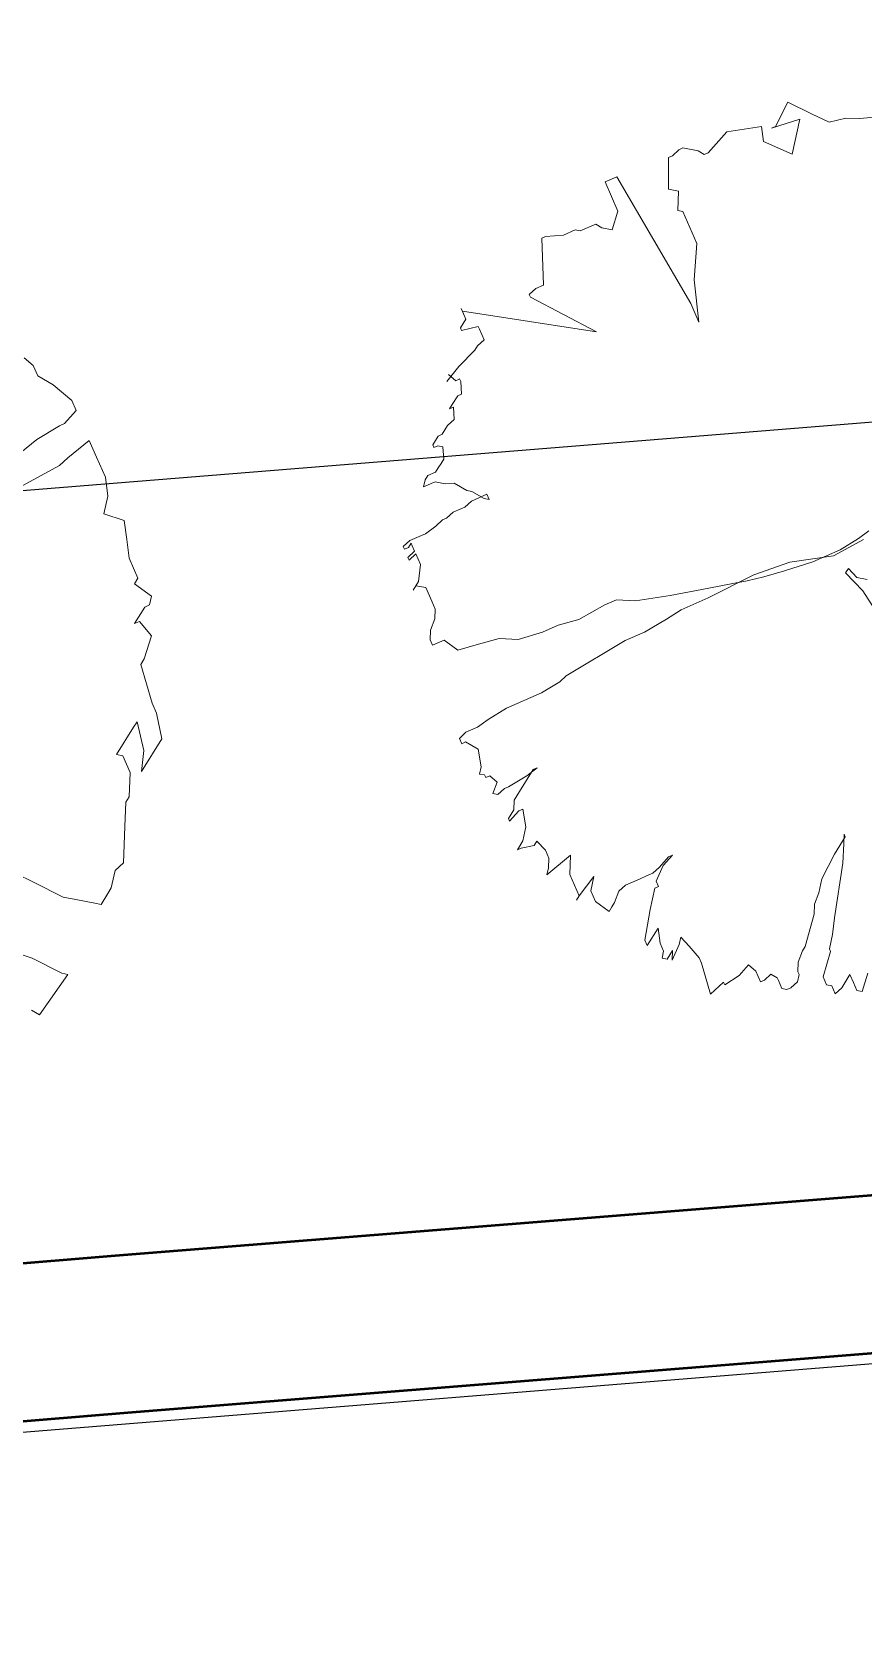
# Model space of a CAD drawing. Header units: millimetres. Extents: x 2402294 to 3337895, y 3394997 to 3969149.
# Drawn here: x 2493435 to 2495204, y 3444973 to 3448376 of the extents above; entities that cross this region are included whole.
import ezdxf

# ---------------------------------------------------------------- set-up
doc = ezdxf.new("R2010")
doc.units = ezdxf.units.MM
doc.header["$MEASUREMENT"] = 0
doc.layers.add('Boundary', color=250, linetype='Continuous', lineweight=50)
doc.layers.add('greenery', color=82, linetype='Continuous', lineweight=5)
doc.layers.add('FANCE', color=25, linetype='Continuous')

# ---------------------------------------------------------------- blocks, each defined once
blk = doc.blocks.new('tr-flat-8-flat-1-flat-1-flat-1')
at = {"layer": 'greenery', "color": 3, "ltscale": 5}
for p, q in [((473797.8, -1752975.4), (473764.7, -1753040.7)), ((473797.8, -1752975.4), (473764.7, -1753040.7)), ((473861, -1753007.1), (473797.8, -1752975.4)), ((473861, -1753007.1), (473797.8, -1752975.4)), ((473754.4, -1753045.2), (473829.9, -1753020.7)), ((473754.4, -1753045.2), (473829.9, -1753020.7)), ((473829.9, -1753020.7), (473809.3, -1753114.4)), ((473829.9, -1753020.7), (473809.3, -1753114.4)), ((473907.6, -1753029.1), (473861, -1753007.1)), ((473907.6, -1753029.1), (473861, -1753007.1)), ((473952.1, -1753018.1), (473907.6, -1753029.1)), ((473952.1, -1753018.1), (473907.6, -1753029.1)), ((473989.3, -1753018.7), (473952.1, -1753018.1)), ((473989.3, -1753018.7), (473952.1, -1753018.1)), ((474037, -1753014.8), (473989.3, -1753018.7)), ((474037, -1753014.8), (473989.3, -1753018.7)), ((473635.3, -1753054.9), (473585.7, -1753110.5)), ((473635.3, -1753054.9), (473585.7, -1753110.5)), ((473727.5, -1753040.1), (473635.3, -1753054.9)), ((473727.5, -1753040.1), (473635.3, -1753054.9)), ((473732.6, -1753080.1), (473727.5, -1753040.1)), ((473732.6, -1753080.1), (473727.5, -1753040.1)), ((473764.7, -1753040.7), (473754.4, -1753045.2)), ((473764.7, -1753040.7), (473754.4, -1753045.2)), ((473754.4, -1753045.2), (473754.4, -1753045.2)), ((473754.4, -1753045.2), (473754.4, -1753045.2)), ((473508, -1753102.1), (473490.4, -1753118.3)), ((473508, -1753102.1), (473490.4, -1753118.3)), ((473518.4, -1753097.6), (473508, -1753102.1)), ((473518.4, -1753097.6), (473508, -1753102.1)), ((473558.8, -1753105.3), (473518.4, -1753097.6)), ((473558.8, -1753105.3), (473518.4, -1753097.6)), ((473575.3, -1753115), (473558.8, -1753105.3)), ((473575.3, -1753115), (473558.8, -1753105.3)), ((473585.7, -1753110.5), (473575.3, -1753115)), ((473585.7, -1753110.5), (473575.3, -1753115)), ((473809.3, -1753114.4), (473732.6, -1753080.1)), ((473809.3, -1753114.4), (473732.6, -1753080.1)), ((473490.4, -1753118.3), (473480.1, -1753122.8)), ((473490.4, -1753118.3), (473480.1, -1753122.8)), ((473480.1, -1753122.8), (473480.1, -1753207.4)), ((473480.1, -1753122.8), (473480.1, -1753207.4)), ((473480.1, -1753122.8), (473480.1, -1753122.8)), ((473480.1, -1753122.8), (473480.1, -1753122.8)), ((473342.4, -1753174.5), (473311.4, -1753188.1)), ((473342.4, -1753174.5), (473311.4, -1753188.1)), ((473311.4, -1753188.1), (473345.6, -1753266.3)), ((473311.4, -1753188.1), (473345.6, -1753266.3)), ((473311.4, -1753188.1), (473311.4, -1753188.1)), ((473311.4, -1753188.1), (473311.4, -1753188.1)), ((473539.2, -1753511.8), (473342.4, -1753174.5)), ((473539.2, -1753511.8), (473342.4, -1753174.5)), ((473342.4, -1753174.5), (473342.4, -1753174.5)), ((473342.4, -1753174.5), (473342.4, -1753174.5)), ((473480.1, -1753207.4), (473507, -1753212.6)), ((473480.1, -1753207.4), (473507, -1753212.6)), ((473507, -1753212.6), (473505, -1753264.3)), ((473507, -1753212.6), (473505, -1753264.3)), ((473345.6, -1753266.3), (473330, -1753315.4)), ((473345.6, -1753266.3), (473330, -1753315.4)), ((473505, -1753264.3), (473518.4, -1753266.9)), ((473505, -1753264.3), (473518.4, -1753266.9)), ((473518.4, -1753266.9), (473530.9, -1753295.3)), ((473518.4, -1753266.9), (473530.9, -1753295.3)), ((473231.7, -1753316), (473200.7, -1753329.6)), ((473231.7, -1753316), (473200.7, -1753329.6)), ((473245.2, -1753318.6), (473231.7, -1753316)), ((473245.2, -1753318.6), (473231.7, -1753316)), ((473286.6, -1753300.5), (473245.2, -1753318.6)), ((473286.6, -1753300.5), (473245.2, -1753318.6)), ((473303.1, -1753310.2), (473286.6, -1753300.5)), ((473303.1, -1753310.2), (473286.6, -1753300.5)), ((473330, -1753315.4), (473303.1, -1753310.2)), ((473330, -1753315.4), (473303.1, -1753310.2)), ((473530.9, -1753295.3), (473555.7, -1753352.2)), ((473530.9, -1753295.3), (473555.7, -1753352.2)), ((473153.1, -1753333.5), (473142.7, -1753338)), ((473153.1, -1753333.5), (473142.7, -1753338)), ((473142.7, -1753338), (473147.9, -1753462.7)), ((473142.7, -1753338), (473147.9, -1753462.7)), ((473200.7, -1753329.6), (473153.1, -1753333.5)), ((473200.7, -1753329.6), (473153.1, -1753333.5)), ((473555.7, -1753352.2), (473548.5, -1753448.5)), ((473555.7, -1753352.2), (473548.5, -1753448.5)), ((473548.5, -1753448.5), (473560.9, -1753561.5)), ((473548.5, -1753448.5), (473560.9, -1753561.5)), ((473127.2, -1753471.8), (473109.6, -1753487.9)), ((473127.2, -1753471.8), (473109.6, -1753487.9)), ((473109.6, -1753487.9), (473112.7, -1753495)), ((473109.6, -1753487.9), (473112.7, -1753495)), ((473112.7, -1753495), (473288.7, -1753587.4)), ((473112.7, -1753495), (473288.7, -1753587.4)), ((473147.9, -1753462.7), (473127.2, -1753471.8)), ((473147.9, -1753462.7), (473127.2, -1753471.8)), ((472928.5, -1753524.8), (472940.9, -1753553.2)), ((472931.6, -1753531.9), (472928.5, -1753524.8)), ((472928.5, -1753524.8), (472940.9, -1753553.2)), ((472931.6, -1753531.9), (472928.5, -1753524.8)), ((473288.7, -1753587.4), (472931.6, -1753531.9)), ((473288.7, -1753587.4), (472931.6, -1753531.9)), ((473560.9, -1753561.5), (473539.2, -1753511.8)), ((473560.9, -1753561.5), (473539.2, -1753511.8)), ((472940.9, -1753553.2), (472926.4, -1753576.5)), ((472940.9, -1753553.2), (472926.4, -1753576.5)), ((472926.4, -1753576.5), (472929.5, -1753583.6)), ((472926.4, -1753576.5), (472929.5, -1753583.6)), ((472929.5, -1753583.6), (472974, -1753572.6)), ((472929.5, -1753583.6), (472974, -1753572.6)), ((472974, -1753572.6), (472977.1, -1753579.7)), ((472974, -1753572.6), (472977.1, -1753579.7)), ((472977.1, -1753579.7), (472989.6, -1753608.1)), ((472977.1, -1753579.7), (472989.6, -1753608.1)), ((472972, -1753624.3), (472964.7, -1753635.9)), ((472972, -1753624.3), (472964.7, -1753635.9)), ((472989.6, -1753608.1), (472972, -1753624.3)), ((472989.6, -1753608.1), (472972, -1753624.3)), ((472964.7, -1753635.9), (472922.3, -1753679.9)), ((472964.7, -1753635.9), (472922.3, -1753679.9)), ((472964.7, -1753635.9), (472964.7, -1753635.9)), ((472964.7, -1753635.9), (472964.7, -1753635.9)), ((472922.3, -1753679.9), (472890.2, -1753719.3)), ((472922.3, -1753679.9), (472890.2, -1753719.3)), ((472894.4, -1753700.5), (472914, -1753717.3)), ((472894.4, -1753700.5), (472914, -1753717.3)), ((472914, -1753717.3), (472924.4, -1753712.8)), ((472914, -1753717.3), (472924.4, -1753712.8)), ((472914, -1753717.3), (472914, -1753717.3)), ((472914, -1753717.3), (472914, -1753717.3)), ((472929.6, -1753752.9), (472919.2, -1753757.4)), ((472929.6, -1753752.9), (472919.2, -1753757.4)), ((472924.4, -1753712.8), (472927.5, -1753719.9)), ((472924.4, -1753712.8), (472924.4, -1753712.8)), ((472924.4, -1753712.8), (472927.5, -1753719.9)), ((472924.4, -1753712.8), (472924.4, -1753712.8)), ((472927.5, -1753719.9), (472929.6, -1753752.9)), ((472927.5, -1753719.9), (472929.6, -1753752.9)), ((472904.7, -1753780.7), (472897.5, -1753792.3)), ((472904.7, -1753780.7), (472897.5, -1753792.3)), ((472897.5, -1753792.3), (472907.8, -1753787.8)), ((472897.5, -1753792.3), (472907.8, -1753787.8)), ((472919.2, -1753757.4), (472904.7, -1753780.7)), ((472919.2, -1753757.4), (472904.7, -1753780.7)), ((472904.7, -1753780.7), (472904.7, -1753780.7)), ((472904.7, -1753780.7), (472904.7, -1753780.7)), ((472907.8, -1753787.8), (472909.9, -1753820.7)), ((472907.8, -1753787.8), (472909.9, -1753820.7)), ((472919.2, -1753757.4), (472919.2, -1753757.4)), ((472919.2, -1753757.4), (472919.2, -1753757.4)), ((472919.2, -1753757.4), (472919.2, -1753757.4)), ((472919.2, -1753757.4), (472919.2, -1753757.4)), ((472919.2, -1753757.4), (472919.2, -1753757.4)), ((472919.2, -1753757.4), (472919.2, -1753757.4)), ((472892.3, -1753836.9), (472877.8, -1753860.1)), ((472892.3, -1753836.9), (472877.8, -1753860.1)), ((472909.9, -1753820.7), (472892.3, -1753836.9)), ((472909.9, -1753820.7), (472892.3, -1753836.9)), ((472860.2, -1753876.3), (472853, -1753887.9)), ((472860.2, -1753876.3), (472853, -1753887.9)), ((472867.5, -1753864.7), (472860.2, -1753876.3)), ((472867.5, -1753864.7), (472860.2, -1753876.3)), ((472877.8, -1753860.1), (472867.5, -1753864.7)), ((472877.8, -1753860.1), (472867.5, -1753864.7)), ((472853, -1753887.9), (472856.1, -1753895)), ((472853, -1753887.9), (472856.1, -1753895)), ((472856.1, -1753895), (472866.5, -1753890.5)), ((472856.1, -1753895), (472866.5, -1753890.5)), ((472856.1, -1753895), (472856.1, -1753895)), ((472856.1, -1753895), (472856.1, -1753895)), ((472866.5, -1753890.5), (472879.9, -1753893.1)), ((472866.5, -1753890.5), (472866.5, -1753890.5)), ((472866.5, -1753890.5), (472879.9, -1753893.1)), ((472866.5, -1753890.5), (472866.5, -1753890.5)), ((472879.9, -1753893.1), (472882, -1753926.1)), ((472879.9, -1753893.1), (472882, -1753926.1)), ((472860.3, -1753961), (472839.6, -1753970)), ((472860.3, -1753961), (472839.6, -1753970)), ((472867.5, -1753949.3), (472860.3, -1753961)), ((472867.5, -1753949.3), (472860.3, -1753961)), ((472874.8, -1753937.7), (472867.5, -1753949.3)), ((472874.8, -1753937.7), (472867.5, -1753949.3)), ((472882, -1753926.1), (472874.8, -1753937.7)), ((472882, -1753926.1), (472874.8, -1753937.7)), ((472882, -1753926.1), (472882, -1753926.1)), ((472882, -1753926.1), (472882, -1753926.1)), ((472832.3, -1753981.6), (472828.2, -1754000.4)), ((472832.3, -1753981.6), (472828.2, -1754000.4)), ((472828.2, -1754000.4), (472838.5, -1753995.9)), ((472828.2, -1754000.4), (472838.5, -1753995.9)), ((472839.6, -1753970), (472832.3, -1753981.6)), ((472839.6, -1753970), (472832.3, -1753981.6)), ((472832.3, -1753981.6), (472832.3, -1753981.6)), ((472832.3, -1753981.6), (472832.3, -1753981.6)), ((472838.5, -1753995.9), (472848.9, -1753991.3)), ((472838.5, -1753995.9), (472848.9, -1753991.3)), ((472848.9, -1753991.3), (472859.2, -1753986.8)), ((472848.9, -1753991.3), (472859.2, -1753986.8)), ((472848.9, -1753991.3), (472848.9, -1753991.3)), ((472848.9, -1753991.3), (472848.9, -1753991.3)), ((472859.2, -1753986.8), (472886.2, -1753992)), ((472859.2, -1753986.8), (472886.2, -1753992)), ((472886.2, -1753992), (472910, -1753990)), ((472886.2, -1753992), (472910, -1753990)), ((472910, -1753990), (472926.5, -1753999.7)), ((472910, -1753990), (472926.5, -1753999.7)), ((472926.5, -1753999.7), (472943.1, -1754009.4)), ((472926.5, -1753999.7), (472943.1, -1754009.4)), ((472955.5, -1754037.8), (472937.9, -1754054)), ((472955.5, -1754037.8), (472937.9, -1754054)), ((472943.1, -1754009.4), (472956.5, -1754012)), ((472943.1, -1754009.4), (472956.5, -1754012)), ((472996.9, -1754019.7), (472955.5, -1754037.8)), ((472996.9, -1754019.7), (472955.5, -1754037.8)), ((472956.5, -1754012), (472989.7, -1754031.4)), ((472956.5, -1754012), (472989.7, -1754031.4)), ((472989.7, -1754031.4), (473003.1, -1754034)), ((472989.7, -1754031.4), (473003.1, -1754034)), ((472996.9, -1754019.7), (472996.9, -1754019.7)), ((473003.1, -1754034), (472996.9, -1754019.7)), ((472996.9, -1754019.7), (472996.9, -1754019.7)), ((473003.1, -1754034), (472996.9, -1754019.7)), ((472878.9, -1754088.3), (472861.3, -1754104.4)), ((472878.9, -1754088.3), (472861.3, -1754104.4)), ((472889.3, -1754083.7), (472878.9, -1754088.3)), ((472889.3, -1754083.7), (472878.9, -1754088.3)), ((472906.9, -1754067.6), (472889.3, -1754083.7)), ((472906.9, -1754067.6), (472889.3, -1754083.7)), ((472927.6, -1754058.5), (472906.9, -1754067.6)), ((472927.6, -1754058.5), (472906.9, -1754067.6)), ((472937.9, -1754054), (472927.6, -1754058.5)), ((472937.9, -1754054), (472927.6, -1754058.5)), ((472927.6, -1754058.5), (472927.6, -1754058.5)), ((472927.6, -1754058.5), (472927.6, -1754058.5)), ((472823, -1754129.6), (472792, -1754143.2)), ((472823, -1754129.6), (472792, -1754143.2)), ((472833.4, -1754125.1), (472823, -1754129.6)), ((472833.4, -1754125.1), (472823, -1754129.6)), ((472861.3, -1754104.4), (472833.4, -1754125.1)), ((472861.3, -1754104.4), (472833.4, -1754125.1)), ((473985.5, -1754137.9), (474013.4, -1754117.2)), ((473985.5, -1754137.9), (474013.4, -1754117.2)), ((472792, -1754143.2), (472774.4, -1754159.3)), ((472792, -1754143.2), (472774.4, -1754159.3)), ((472774.4, -1754159.3), (472777.5, -1754166.4)), ((472774.4, -1754159.3), (472777.5, -1754166.4)), ((472777.5, -1754166.4), (472787.9, -1754161.9)), ((472777.5, -1754166.4), (472787.9, -1754161.9)), ((472804.4, -1754171.6), (472786.8, -1754187.8)), ((472804.4, -1754171.6), (472786.8, -1754187.8)), ((472787.9, -1754161.9), (472795.1, -1754150.3)), ((472787.9, -1754161.9), (472795.1, -1754150.3)), ((472789.9, -1754194.9), (472807.5, -1754178.7)), ((472789.9, -1754194.9), (472807.5, -1754178.7)), ((472795.1, -1754150.3), (472798.2, -1754157.4)), ((472795.1, -1754150.3), (472798.2, -1754157.4)), ((472798.2, -1754157.4), (472804.4, -1754171.6)), ((472798.2, -1754157.4), (472804.4, -1754171.6)), ((472807.5, -1754178.7), (472820, -1754207.2)), ((472807.5, -1754178.7), (472820, -1754207.2)), ((473864.4, -1754199.3), (473936.8, -1754167.6)), ((473864.4, -1754199.3), (473936.8, -1754167.6)), ((473998.9, -1754140.5), (473919.2, -1754183.8)), ((473998.9, -1754140.5), (473919.2, -1754183.8)), ((473936.8, -1754167.6), (473985.5, -1754137.9)), ((473936.8, -1754167.6), (473985.5, -1754137.9)), ((472786.8, -1754187.8), (472789.9, -1754194.9)), ((472786.8, -1754187.8), (472789.9, -1754194.9)), ((472820, -1754207.2), (472814.8, -1754251.7)), ((472820, -1754207.2), (472814.8, -1754251.7)), ((473803.3, -1754200.6), (473707, -1754234.2)), ((473803.3, -1754200.6), (473707, -1754234.2)), ((473788.8, -1754223.9), (473864.4, -1754199.3)), ((473788.8, -1754223.9), (473864.4, -1754199.3)), ((473919.2, -1754183.8), (473803.3, -1754200.6)), ((473919.2, -1754183.8), (473803.3, -1754200.6)), ((473951.3, -1754229), (473958.6, -1754217.4)), ((473951.3, -1754229), (473958.6, -1754217.4)), ((473958.6, -1754217.4), (473981.3, -1754241.3)), ((473958.6, -1754217.4), (473981.3, -1754241.3)), ((472800.3, -1754275), (472807.5, -1754263.4)), ((472807.5, -1754263.4), (472800.3, -1754275)), ((472800.3, -1754275), (472807.5, -1754263.4)), ((472807.5, -1754263.4), (472800.3, -1754275)), ((472814.8, -1754251.7), (472807.5, -1754263.4)), ((472814.8, -1754251.7), (472807.5, -1754263.4)), ((472807.5, -1754263.4), (472834.5, -1754268.5)), ((472807.5, -1754263.4), (472834.5, -1754268.5)), ((473707, -1754234.2), (473586, -1754295.6)), ((473707, -1754234.2), (473586, -1754295.6)), ((473587, -1754269.8), (473655.3, -1754256.8)), ((473587, -1754269.8), (473655.3, -1754256.8)), ((473655.3, -1754256.8), (473689.5, -1754250.4)), ((473655.3, -1754256.8), (473689.5, -1754250.4)), ((473689.5, -1754250.4), (473734, -1754239.4)), ((473689.5, -1754250.4), (473734, -1754239.4)), ((473734, -1754239.4), (473788.8, -1754223.9)), ((473734, -1754239.4), (473788.8, -1754223.9)), ((473996.9, -1754276.8), (473951.3, -1754229)), ((473996.9, -1754276.8), (473951.3, -1754229)), ((473981.3, -1754241.3), (474008.3, -1754246.5)), ((473981.3, -1754241.3), (474008.3, -1754246.5)), ((472834.5, -1754268.5), (472850, -1754304.1)), ((472834.5, -1754268.5), (472850, -1754304.1)), ((472850, -1754304.1), (472859.3, -1754325.4)), ((472850, -1754304.1), (472859.3, -1754325.4)), ((473310.6, -1754314.4), (473341.7, -1754300.8)), ((473310.6, -1754314.4), (473341.7, -1754300.8)), ((473341.7, -1754300.8), (473392.4, -1754304)), ((473341.7, -1754300.8), (473392.4, -1754304)), ((473392.4, -1754304), (473484.5, -1754289.2)), ((473392.4, -1754304), (473484.5, -1754289.2)), ((473484.5, -1754289.2), (473587, -1754269.8)), ((473484.5, -1754289.2), (473587, -1754269.8)), ((473586, -1754295.6), (473513.5, -1754327.3)), ((473586, -1754295.6), (473513.5, -1754327.3)), ((474035.2, -1754336.3), (473996.9, -1754276.8)), ((474035.2, -1754336.3), (473996.9, -1754276.8)), ((472859.3, -1754325.4), (472858.3, -1754351.2)), ((472859.3, -1754325.4), (472858.3, -1754351.2)), ((473241.3, -1754353.2), (473310.6, -1754314.4)), ((473241.3, -1754353.2), (473310.6, -1754314.4)), ((473513.5, -1754327.3), (473475.2, -1754352.5)), ((473513.5, -1754327.3), (473475.2, -1754352.5)), ((472846.9, -1754381.6), (472845.9, -1754407.5)), ((472846.9, -1754381.6), (472845.9, -1754407.5)), ((472858.3, -1754351.2), (472846.9, -1754381.6)), ((472858.3, -1754351.2), (472846.9, -1754381.6)), ((472846.9, -1754381.6), (472846.9, -1754381.6)), ((472846.9, -1754381.6), (472846.9, -1754381.6)), ((473079.8, -1754406.8), (473145, -1754386.8)), ((473079.8, -1754406.8), (473145, -1754386.8)), ((473145, -1754386.8), (473186.4, -1754368.7)), ((473145, -1754386.8), (473186.4, -1754368.7)), ((473186.4, -1754368.7), (473241.3, -1754353.2)), ((473186.4, -1754368.7), (473241.3, -1754353.2)), ((473416.2, -1754386.7), (473364.5, -1754409.4)), ((473416.2, -1754386.7), (473364.5, -1754409.4)), ((473475.2, -1754352.5), (473416.2, -1754386.7)), ((473475.2, -1754352.5), (473416.2, -1754386.7)), ((472845.9, -1754407.5), (472852.1, -1754421.7)), ((472845.9, -1754407.5), (472845.9, -1754407.5)), ((472845.9, -1754407.5), (472852.1, -1754421.7)), ((472845.9, -1754407.5), (472845.9, -1754407.5)), ((472852.1, -1754421.7), (472883.1, -1754408.1)), ((472852.1, -1754421.7), (472883.1, -1754408.1)), ((472852.1, -1754421.7), (472852.1, -1754421.7)), ((472852.1, -1754421.7), (472852.1, -1754421.7)), ((472883.1, -1754408.1), (472919.4, -1754434.6)), ((472883.1, -1754408.1), (472919.4, -1754434.6)), ((472919.4, -1754434.6), (472974.2, -1754419.1)), ((472919.4, -1754434.6), (472974.2, -1754419.1)), ((472974.2, -1754419.1), (473029.1, -1754403.6)), ((472974.2, -1754419.1), (473029.1, -1754403.6)), ((473029.1, -1754403.6), (473079.8, -1754406.8)), ((473029.1, -1754403.6), (473079.8, -1754406.8)), ((473364.5, -1754409.4), (473208.2, -1754503.1)), ((473364.5, -1754409.4), (473208.2, -1754503.1)), ((473208.2, -1754503.1), (473190.6, -1754519.2)), ((473208.2, -1754503.1), (473190.6, -1754519.2)), ((473142, -1754549), (473048.8, -1754589.7)), ((473142, -1754549), (473048.8, -1754589.7)), ((473190.6, -1754519.2), (473142, -1754549)), ((473190.6, -1754519.2), (473142, -1754549)), ((473048.8, -1754589.7), (473000.2, -1754619.4)), ((473048.8, -1754589.7), (473000.2, -1754619.4)), ((472972.2, -1754640.1), (472941.2, -1754653.7)), ((472972.2, -1754640.1), (472941.2, -1754653.7)), ((473000.2, -1754619.4), (472972.2, -1754640.1)), ((473000.2, -1754619.4), (472972.2, -1754640.1)), ((472941.2, -1754653.7), (472923.6, -1754669.8)), ((472941.2, -1754653.7), (472923.6, -1754669.8)), ((472923.6, -1754669.8), (472929.8, -1754684)), ((472923.6, -1754669.8), (472923.6, -1754669.8)), ((472923.6, -1754669.8), (472929.8, -1754684)), ((472923.6, -1754669.8), (472923.6, -1754669.8)), ((472929.8, -1754684), (472940.1, -1754679.5)), ((472929.8, -1754684), (472940.1, -1754679.5)), ((472940.1, -1754679.5), (472973.3, -1754698.9)), ((472940.1, -1754679.5), (472940.1, -1754679.5)), ((472940.1, -1754679.5), (472973.3, -1754698.9)), ((472940.1, -1754679.5), (472940.1, -1754679.5)), ((472973.3, -1754698.9), (472981.6, -1754746.1)), ((472973.3, -1754698.9), (472981.6, -1754746.1)), ((472981.6, -1754746.1), (472977.4, -1754764.8)), ((472981.6, -1754746.1), (472977.4, -1754764.8)), ((472977.4, -1754764.8), (472990.9, -1754767.4)), ((472977.4, -1754764.8), (472977.4, -1754764.8)), ((472977.4, -1754764.8), (472990.9, -1754767.4)), ((472977.4, -1754764.8), (472977.4, -1754764.8)), ((472990.9, -1754767.4), (472994, -1754774.5)), ((472990.9, -1754767.4), (472994, -1754774.5)), ((472994, -1754774.5), (473004.3, -1754770)), ((472994, -1754774.5), (473004.3, -1754770)), ((473004.3, -1754770), (473024, -1754786.8)), ((473004.3, -1754770), (473024, -1754786.8)), ((473054, -1754799), (473102.7, -1754769.3)), ((473054, -1754799), (473102.7, -1754769.3)), ((473120.3, -1754753.1), (473084, -1754811.3)), ((473120.3, -1754753.1), (473084, -1754811.3)), ((473102.7, -1754769.3), (473130.6, -1754748.6)), ((473102.7, -1754769.3), (473130.6, -1754748.6)), ((473130.6, -1754748.6), (473120.3, -1754753.1)), ((473130.6, -1754748.6), (473120.3, -1754753.1)), ((473024, -1754786.8), (473012.6, -1754817.1)), ((473024, -1754786.8), (473012.6, -1754817.1)), ((473026.1, -1754819.7), (473043.7, -1754803.6)), ((473026.1, -1754819.7), (473043.7, -1754803.6)), ((473043.7, -1754803.6), (473054, -1754799)), ((473043.7, -1754803.6), (473054, -1754799)), ((473084, -1754811.3), (473069.6, -1754834.6)), ((473084, -1754811.3), (473069.6, -1754834.6)), ((473012.6, -1754817.1), (473026.1, -1754819.7)), ((473012.6, -1754817.1), (473026.1, -1754819.7)), ((473069.6, -1754834.6), (473068.5, -1754860.4)), ((473069.6, -1754834.6), (473068.5, -1754860.4)), ((473082, -1754863), (473092.3, -1754858.5)), ((473082, -1754863), (473092.3, -1754858.5)), ((473092.3, -1754858.5), (473100.6, -1754905.7)), ((473092.3, -1754858.5), (473100.6, -1754905.7)), ((473068.5, -1754860.4), (473054, -1754883.7)), ((473068.5, -1754860.4), (473054, -1754883.7)), ((473054, -1754883.7), (473057.2, -1754890.8)), ((473054, -1754883.7), (473057.2, -1754890.8)), ((473057.2, -1754890.8), (473082, -1754863)), ((473057.2, -1754890.8), (473082, -1754863)), ((473092.4, -1754943.1), (473077.9, -1754966.4)), ((473092.4, -1754943.1), (473077.9, -1754966.4)), ((473100.6, -1754905.7), (473092.4, -1754943.1)), ((473100.6, -1754905.7), (473092.4, -1754943.1)), ((473122.4, -1754955.4), (473129.6, -1754943.8)), ((473122.4, -1754955.4), (473129.6, -1754943.8)), ((473129.6, -1754943.8), (473152.4, -1754967.7)), ((473129.6, -1754943.8), (473152.4, -1754967.7)), ((473921.5, -1754978.6), (473950.5, -1754932.1)), ((473921.5, -1754978.6), (473950.5, -1754932.1)), ((473947.4, -1754925), (473946.3, -1754950.8)), ((473947.4, -1754925), (473946.3, -1754950.8)), ((473950.5, -1754932.1), (473947.4, -1754925)), ((473950.5, -1754932.1), (473947.4, -1754925)), ((473077.9, -1754966.4), (473088.2, -1754961.9)), ((473077.9, -1754966.4), (473088.2, -1754961.9)), ((473088.2, -1754961.9), (473122.4, -1754955.4)), ((473088.2, -1754961.9), (473122.4, -1754955.4)), ((473152.4, -1754967.7), (473161.7, -1754989)), ((473152.4, -1754967.7), (473161.7, -1754989)), ((473156.6, -1755033.6), (473219.7, -1754980.6)), ((473156.6, -1755033.6), (473219.7, -1754980.6)), ((473219.7, -1754980.6), (473217.6, -1755032.3)), ((473219.7, -1754980.6), (473217.6, -1755032.3)), ((473455.7, -1755012.9), (473480.5, -1754985.1)), ((473455.7, -1755012.9), (473480.5, -1754985.1)), ((473490.9, -1754980.6), (473466, -1755008.4)), ((473490.9, -1754980.6), (473466, -1755008.4)), ((473480.5, -1754985.1), (473490.9, -1754980.6)), ((473480.5, -1754985.1), (473490.9, -1754980.6)), ((473888.4, -1755043.9), (473921.5, -1754978.6)), ((473888.4, -1755043.9), (473921.5, -1754978.6)), ((473946.3, -1754950.8), (473944.3, -1755002.5)), ((473946.3, -1754950.8), (473944.3, -1755002.5)), ((473160.7, -1755014.8), (473156.6, -1755033.6)), ((473160.7, -1755014.8), (473156.6, -1755033.6)), ((473161.7, -1754989), (473160.7, -1755014.8)), ((473161.7, -1754989), (473160.7, -1755014.8)), ((473427.8, -1755033.6), (473438.1, -1755029)), ((473427.8, -1755033.6), (473438.1, -1755029)), ((473438.1, -1755029), (473455.7, -1755012.9)), ((473438.1, -1755029), (473455.7, -1755012.9)), ((473466, -1755008.4), (473447.4, -1755050.4)), ((473466, -1755008.4), (473447.4, -1755050.4)), ((473455.7, -1755012.9), (473455.7, -1755012.9)), ((473455.7, -1755012.9), (473455.7, -1755012.9)), ((473944.3, -1755002.5), (473921.5, -1755147.9)), ((473944.3, -1755002.5), (473921.5, -1755147.9)), ((473217.6, -1755032.3), (473242.5, -1755089.2)), ((473217.6, -1755032.3), (473242.5, -1755089.2)), ((473242.5, -1755089.2), (473281.8, -1755038.1)), ((473242.5, -1755089.2), (473281.8, -1755038.1)), ((473281.8, -1755038.1), (473273.5, -1755075.6)), ((473281.8, -1755038.1), (473273.5, -1755075.6)), ((473348.1, -1755076.9), (473365.7, -1755060.7)), ((473348.1, -1755076.9), (473365.7, -1755060.7)), ((473365.7, -1755060.7), (473396.7, -1755047.1)), ((473365.7, -1755060.7), (473396.7, -1755047.1)), ((473396.7, -1755047.1), (473427.8, -1755033.6)), ((473396.7, -1755047.1), (473427.8, -1755033.6)), ((473443.3, -1755069.1), (473430.9, -1755125.3)), ((473443.3, -1755069.1), (473430.9, -1755125.3)), ((473453.6, -1755064.6), (473443.3, -1755069.1)), ((473453.6, -1755064.6), (473443.3, -1755069.1)), ((473447.4, -1755050.4), (473453.6, -1755064.6)), ((473447.4, -1755050.4), (473453.6, -1755064.6)), ((473880.1, -1755081.3), (473888.4, -1755043.9)), ((473880.1, -1755081.3), (473888.4, -1755043.9)), ((473235.2, -1755100.8), (473242.5, -1755089.2)), ((473242.5, -1755089.2), (473235.2, -1755100.8)), ((473235.2, -1755100.8), (473242.5, -1755089.2)), ((473242.5, -1755089.2), (473235.2, -1755100.8)), ((473273.5, -1755075.6), (473279.7, -1755089.8)), ((473273.5, -1755075.6), (473279.7, -1755089.8)), ((473279.7, -1755089.8), (473286, -1755104)), ((473279.7, -1755089.8), (473286, -1755104)), ((473286, -1755104), (473322.2, -1755130.5)), ((473286, -1755104), (473322.2, -1755130.5)), ((473329.4, -1755118.9), (473336.7, -1755107.2)), ((473329.4, -1755118.9), (473336.7, -1755107.2)), ((473336.7, -1755107.2), (473348.1, -1755076.9)), ((473336.7, -1755107.2), (473348.1, -1755076.9)), ((473867.7, -1755137.6), (473868.7, -1755111.7)), ((473867.7, -1755137.6), (473868.7, -1755111.7)), ((473868.7, -1755111.7), (473880.1, -1755081.3)), ((473868.7, -1755111.7), (473880.1, -1755081.3)), ((473322.2, -1755130.5), (473329.4, -1755118.9)), ((473322.2, -1755130.5), (473329.4, -1755118.9)), ((473430.9, -1755125.3), (473417.4, -1755207.4)), ((473430.9, -1755125.3), (473417.4, -1755207.4)), ((473430.9, -1755125.3), (473430.9, -1755125.3)), ((473430.9, -1755125.3), (473430.9, -1755125.3)), ((473843.9, -1755224.1), (473867.7, -1755137.6)), ((473843.9, -1755224.1), (473867.7, -1755137.6)), ((473921.5, -1755147.9), (473916.4, -1755192.5)), ((473921.5, -1755147.9), (473916.4, -1755192.5)), ((473423.7, -1755221.6), (473452.6, -1755175.1)), ((473423.7, -1755221.6), (473452.6, -1755175.1)), ((473452.6, -1755175.1), (473457.8, -1755215.1)), ((473452.6, -1755175.1), (473452.6, -1755175.1)), ((473452.6, -1755175.1), (473457.8, -1755215.1)), ((473452.6, -1755175.1), (473452.6, -1755175.1)), ((473508.5, -1755218.4), (473512.7, -1755199.6)), ((473508.5, -1755218.4), (473512.7, -1755199.6)), ((473512.7, -1755199.6), (473535.5, -1755223.5)), ((473512.7, -1755199.6), (473535.5, -1755223.5)), ((473916.4, -1755192.5), (473908.1, -1755230)), ((473916.4, -1755192.5), (473908.1, -1755230)), ((473417.4, -1755207.4), (473423.7, -1755221.6)), ((473417.4, -1755207.4), (473423.7, -1755221.6)), ((473423.7, -1755221.6), (473423.7, -1755221.6)), ((473423.7, -1755221.6), (473423.7, -1755221.6)), ((473457.8, -1755215.1), (473467.1, -1755236.5)), ((473457.8, -1755215.1), (473467.1, -1755236.5)), ((473467.1, -1755236.5), (473463, -1755255.2)), ((473467.1, -1755236.5), (473463, -1755255.2)), ((473476.5, -1755257.8), (473490.9, -1755234.5)), ((473476.5, -1755257.8), (473490.9, -1755234.5)), ((473489.9, -1755260.4), (473508.5, -1755218.4)), ((473489.9, -1755260.4), (473508.5, -1755218.4)), ((473490.9, -1755234.5), (473489.9, -1755260.4)), ((473490.9, -1755234.5), (473489.9, -1755260.4)), ((473535.5, -1755223.5), (473561.3, -1755254.5)), ((473535.5, -1755223.5), (473561.3, -1755254.5)), ((473825.3, -1755266.2), (473836.7, -1755235.8)), ((473825.3, -1755266.2), (473836.7, -1755235.8)), ((473836.7, -1755235.8), (473843.9, -1755224.1)), ((473836.7, -1755235.8), (473843.9, -1755224.1)), ((473911.2, -1755237.1), (473891.5, -1755304.9)), ((473911.2, -1755237.1), (473891.5, -1755304.9)), ((473908.1, -1755230), (473911.2, -1755237.1)), ((473908.1, -1755230), (473911.2, -1755237.1)), ((473463, -1755255.2), (473476.5, -1755257.8)), ((473463, -1755255.2), (473476.5, -1755257.8)), ((473561.3, -1755254.5), (473567.6, -1755268.8)), ((473561.3, -1755254.5), (473567.6, -1755268.8)), ((473567.6, -1755268.8), (473591.4, -1755351.5)), ((473567.6, -1755268.8), (473591.4, -1755351.5)), ((473668, -1755301.1), (473692.8, -1755273.3)), ((473668, -1755301.1), (473692.8, -1755273.3)), ((473692.8, -1755273.3), (473712.5, -1755290.1)), ((473692.8, -1755273.3), (473692.8, -1755273.3)), ((473692.8, -1755273.3), (473712.5, -1755290.1)), ((473692.8, -1755273.3), (473692.8, -1755273.3)), ((473824.3, -1755292), (473825.3, -1755266.2)), ((473824.3, -1755292), (473825.3, -1755266.2)), ((473591.4, -1755351.5), (473626.6, -1755319.2)), ((473591.4, -1755351.5), (473626.6, -1755319.2)), ((473626.6, -1755319.2), (473629.7, -1755326.3)), ((473626.6, -1755319.2), (473629.7, -1755326.3)), ((473629.7, -1755326.3), (473668, -1755301.1)), ((473629.7, -1755326.3), (473668, -1755301.1)), ((473668, -1755301.1), (473668, -1755301.1)), ((473668, -1755301.1), (473668, -1755301.1)), ((473712.5, -1755290.1), (473718.7, -1755304.3)), ((473712.5, -1755290.1), (473718.7, -1755304.3)), ((473718.7, -1755304.3), (473724.9, -1755318.5)), ((473718.7, -1755304.3), (473724.9, -1755318.5)), ((473724.9, -1755318.5), (473735.2, -1755314)), ((473724.9, -1755318.5), (473735.2, -1755314)), ((473735.2, -1755314), (473752.8, -1755297.8)), ((473735.2, -1755314), (473752.8, -1755297.8)), ((473752.8, -1755297.8), (473769.4, -1755307.5)), ((473752.8, -1755297.8), (473752.8, -1755297.8)), ((473752.8, -1755297.8), (473769.4, -1755307.5)), ((473752.8, -1755297.8), (473752.8, -1755297.8)), ((473769.4, -1755307.5), (473772.5, -1755314.6)), ((473769.4, -1755307.5), (473772.5, -1755314.6)), ((473772.5, -1755314.6), (473781.8, -1755335.9)), ((473772.5, -1755314.6), (473781.8, -1755335.9)), ((473805.6, -1755334), (473823.2, -1755317.8)), ((473805.6, -1755334), (473823.2, -1755317.8)), ((473823.2, -1755317.8), (473827.4, -1755299.1)), ((473823.2, -1755317.8), (473827.4, -1755299.1)), ((473827.4, -1755299.1), (473824.3, -1755292)), ((473827.4, -1755299.1), (473824.3, -1755292)), ((473891.5, -1755304.9), (473900.9, -1755326.2)), ((473891.5, -1755304.9), (473900.9, -1755326.2)), ((473900.9, -1755326.2), (473914.3, -1755328.8)), ((473900.9, -1755326.2), (473914.3, -1755328.8)), ((473941.2, -1755334), (473963, -1755299.1)), ((473941.2, -1755334), (473963, -1755299.1)), ((473963, -1755299.1), (473972.3, -1755320.4)), ((473963, -1755299.1), (473972.3, -1755320.4)), ((473972.3, -1755320.4), (473981.6, -1755341.7)), ((473972.3, -1755320.4), (473981.6, -1755341.7)), ((473995.1, -1755344.3), (474010.6, -1755295.2)), ((473995.1, -1755344.3), (474010.6, -1755295.2)), ((473591.4, -1755351.5), (473591.4, -1755351.5)), ((473591.4, -1755351.5), (473591.4, -1755351.5)), ((473781.8, -1755335.9), (473795.3, -1755338.5)), ((473781.8, -1755335.9), (473795.3, -1755338.5)), ((473795.3, -1755338.5), (473805.6, -1755334)), ((473795.3, -1755338.5), (473805.6, -1755334)), ((473914.3, -1755328.8), (473923.6, -1755350.1)), ((473914.3, -1755328.8), (473923.6, -1755350.1)), ((473923.6, -1755350.1), (473941.2, -1755334)), ((473923.6, -1755350.1), (473941.2, -1755334)), ((473981.6, -1755341.7), (473995.1, -1755344.3)), ((473981.6, -1755341.7), (473995.1, -1755344.3))]:
    blk.add_line(p, q, dxfattribs=at)
blk = doc.blocks.new('tr-flat-10-flat-1-flat-1-flat-1')
at = {"layer": 'greenery', "color": 3, "ltscale": 5}
for p, q in [((474908.6, -1753514.2), (474889, -1753497.4)), ((474908.6, -1753514.2), (474889, -1753497.4)), ((474917.9, -1753535.6), (474908.6, -1753514.2)), ((474917.9, -1753535.6), (474908.6, -1753514.2)), ((474951.1, -1753555), (474917.9, -1753535.6)), ((474951.1, -1753555), (474917.9, -1753535.6)), ((474990.4, -1753588.6), (474951.1, -1753555)), ((474990.4, -1753588.6), (474951.1, -1753555)), ((474999.7, -1753609.9), (474990.4, -1753588.6)), ((474999.7, -1753609.9), (474990.4, -1753588.6)), ((474915.9, -1753671.9), (474964.6, -1753642.2)), ((474915.9, -1753671.9), (474964.6, -1753642.2)), ((474964.6, -1753642.2), (474974.9, -1753637.7)), ((474964.6, -1753642.2), (474974.9, -1753637.7)), ((474974.9, -1753637.7), (474999.7, -1753609.9)), ((474974.9, -1753637.7), (474999.7, -1753609.9)), ((474870.4, -1753708.8), (474915.9, -1753671.9)), ((474870.4, -1753708.8), (474915.9, -1753671.9)), ((475027.7, -1753673.8), (474982.2, -1753710.7)), ((475027.7, -1753673.8), (474982.2, -1753710.7)), ((475043.2, -1753709.4), (475027.7, -1753673.8)), ((475043.2, -1753709.4), (475027.7, -1753673.8)), ((474982.2, -1753710.7), (474964.6, -1753726.8)), ((474982.2, -1753710.7), (474964.6, -1753726.8)), ((475061.9, -1753752), (475043.2, -1753709.4)), ((475061.9, -1753752), (475043.2, -1753709.4)), ((474964.6, -1753726.8), (474884.9, -1753770.1)), ((474964.6, -1753726.8), (474884.9, -1753770.1)), ((475067.1, -1753792.1), (475061.9, -1753752)), ((475067.1, -1753792.1), (475061.9, -1753752)), ((475058.8, -1753829.6), (475067.1, -1753792.1)), ((475058.8, -1753829.6), (475067.1, -1753792.1)), ((475102.3, -1753844.4), (475058.8, -1753829.6)), ((475102.3, -1753844.4), (475058.8, -1753829.6)), ((475107.5, -1753884.5), (475102.3, -1753844.4)), ((475107.5, -1753884.5), (475102.3, -1753844.4)), ((475112.6, -1753924.6), (475107.5, -1753884.5)), ((475112.6, -1753924.6), (475107.5, -1753884.5)), ((475131.3, -1753967.2), (475112.6, -1753924.6)), ((475131.3, -1753967.2), (475112.6, -1753924.6)), ((475124, -1753978.8), (475131.3, -1753967.2)), ((475124, -1753978.8), (475131.3, -1753967.2)), ((475160.3, -1754005.3), (475124, -1753978.8)), ((475160.3, -1754005.3), (475124, -1753978.8)), ((475156.1, -1754024.1), (475160.3, -1754005.3)), ((475156.1, -1754024.1), (475160.3, -1754005.3)), ((475124.1, -1754063.5), (475145.8, -1754028.6)), ((475124.1, -1754063.5), (475145.8, -1754028.6)), ((475145.8, -1754028.6), (475156.1, -1754024.1)), ((475145.8, -1754028.6), (475156.1, -1754024.1)), ((475134.4, -1754059), (475124.1, -1754063.5)), ((475134.4, -1754059), (475124.1, -1754063.5)), ((475160.3, -1754090), (475134.4, -1754059)), ((475160.3, -1754090), (475134.4, -1754059)), ((475144.8, -1754139.1), (475160.3, -1754090)), ((475144.8, -1754139.1), (475160.3, -1754090)), ((475160.3, -1754090), (475160.3, -1754090)), ((475160.3, -1754090), (475160.3, -1754090)), ((475160.3, -1754090), (475160.3, -1754090)), ((475160.3, -1754090), (475160.3, -1754090)), ((475137.5, -1754150.7), (475144.8, -1754139.1)), ((475137.5, -1754150.7), (475144.8, -1754139.1)), ((475137.5, -1754150.7), (475137.5, -1754150.7)), ((475161.4, -1754233.4), (475137.5, -1754150.7)), ((475137.5, -1754150.7), (475137.5, -1754150.7)), ((475161.4, -1754233.4), (475137.5, -1754150.7)), ((475170.7, -1754254.7), (475161.4, -1754233.4)), ((475170.7, -1754254.7), (475161.4, -1754233.4)), ((475182.1, -1754309), (475170.7, -1754254.7)), ((475182.1, -1754309), (475170.7, -1754254.7)), ((475085.8, -1754342.6), (475122, -1754284.5)), ((475085.8, -1754342.6), (475122, -1754284.5)), ((475122, -1754284.5), (475129.3, -1754272.8)), ((475122, -1754284.5), (475129.3, -1754272.8)), ((475129.3, -1754272.8), (475143.8, -1754334.2)), ((475129.3, -1754272.8), (475143.8, -1754334.2)), ((475138.6, -1754378.8), (475182.1, -1754309)), ((475138.6, -1754378.8), (475182.1, -1754309)), ((475099.3, -1754345.2), (475085.8, -1754342.6)), ((475099.3, -1754345.2), (475085.8, -1754342.6)), ((475114.8, -1754380.8), (475099.3, -1754345.2)), ((475114.8, -1754380.8), (475099.3, -1754345.2)), ((475143.8, -1754334.2), (475138.6, -1754378.8)), ((475143.8, -1754334.2), (475138.6, -1754378.8)), ((475112.8, -1754432.5), (475114.8, -1754380.8)), ((475112.8, -1754432.5), (475114.8, -1754380.8)), ((475103.5, -1754495.8), (475105.5, -1754444.1)), ((475103.5, -1754495.8), (475105.5, -1754444.1)), ((475105.5, -1754444.1), (475112.8, -1754432.5)), ((475105.5, -1754444.1), (475112.8, -1754432.5)), ((475100.4, -1754573.3), (475103.5, -1754495.8)), ((475100.4, -1754573.3), (475103.5, -1754495.8)), ((475103.5, -1754495.8), (475103.5, -1754495.8)), ((475103.5, -1754495.8), (475103.5, -1754495.8)), ((474799.2, -1754561.1), (474908.9, -1754614.7)), ((474799.2, -1754561.1), (474908.9, -1754614.7)), ((475074.5, -1754627), (475082.8, -1754589.5)), ((475074.5, -1754627), (475082.8, -1754589.5)), ((475082.8, -1754589.5), (475100.4, -1754573.3)), ((475082.8, -1754589.5), (475100.4, -1754573.3)), ((475082.8, -1754589.5), (475082.8, -1754589.5)), ((475082.8, -1754589.5), (475082.8, -1754589.5)), ((475082.8, -1754589.5), (475082.8, -1754589.5)), ((475082.8, -1754589.5), (475082.8, -1754589.5)), ((474908.9, -1754614.7), (474972, -1754646.4)), ((474908.9, -1754614.7), (474972, -1754646.4)), ((475067.3, -1754638.6), (475074.5, -1754627)), ((475067.3, -1754638.6), (475074.5, -1754627)), ((474972, -1754646.4), (474998.9, -1754651.5)), ((474972, -1754646.4), (474998.9, -1754651.5)), ((474998.9, -1754651.5), (475039.3, -1754659.3)), ((474998.9, -1754651.5), (475039.3, -1754659.3)), ((475039.3, -1754659.3), (475052.8, -1754661.9)), ((475039.3, -1754659.3), (475039.3, -1754659.3)), ((475039.3, -1754659.3), (475052.8, -1754661.9)), ((475039.3, -1754659.3), (475039.3, -1754659.3)), ((475052.8, -1754661.9), (475067.3, -1754638.6)), ((475052.8, -1754661.9), (475067.3, -1754638.6)), ((474905.8, -1754776.9), (474862.3, -1754762)), ((474905.8, -1754776.9), (474862.3, -1754762)), ((474969, -1754808.5), (474905.8, -1754776.9)), ((474969, -1754808.5), (474905.8, -1754776.9)), ((474921.4, -1754897.1), (474982.4, -1754811.1)), ((474921.4, -1754897.1), (474982.4, -1754811.1)), ((474982.4, -1754811.1), (474969, -1754808.5)), ((474982.4, -1754811.1), (474969, -1754808.5)), ((474904.8, -1754887.4), (474921.4, -1754897.1)), ((474904.8, -1754887.4), (474921.4, -1754897.1))]:
    blk.add_line(p, q, dxfattribs=at)

msp = doc.modelspace()

# ---------------------------------------------------------------- linework, layer by layer
at = {"layer": 'Boundary'}
msp.add_lwpolyline([(2476742.2, 3466831.8), (2476367.2, 3466831.8), (2474117.2, 3465706.8), (2470742.2, 3443559.7), (2493639.2, 3445434.7), (2521764.2, 3447684.7), (2521725.9, 3448017.7), (2493612.2, 3445768.6), (2471137.2, 3443928.2), (2474422.1, 3465484.3), (2476367.2, 3466456.8), (2476742.2, 3466456.8)], dxfattribs=at)
at = {"layer": 'FANCE'}
msp.add_lwpolyline([(2541286.3, 3479978.9), (2543536.3, 3492375.9), (2543911.3, 3501750.9), (2543536.3, 3510398), (2543536.3, 3514898), (2543911.3, 3520148), (2545786.3, 3525795), (2510139.2, 3524295), (2472992.2, 3528045), (2454992.2, 3431162.7), (2450492.2, 3406765.6), (2450867.2, 3406390.6), (2465867.2, 3401890.6), (2470742.2, 3443559.7), (2521764.2, 3447684.7), (2530411.3, 3446934.7), (2521389.2, 3481853.9), (2525536.3, 3482978.9), (2526286.3, 3476603.9), (2541286.3, 3479978.9), (2526286.3, 3476603.9), (2525536.3, 3482978.9), (2521389.2, 3481853.9), (2525270.5, 3466831.8)], dxfattribs=at)
msp.add_lwpolyline([(2539555, 3481639.3), (2541543.5, 3492595.5), (2541909.6, 3501747.5), (2541536.3, 3510354.6), (2541536.3, 3514969.3), (2541934.2, 3520540.4), (2542975, 3523675), (2510080.6, 3522290.8), (2474622.4, 3525870.3), (2456958.8, 3430798.6), (2452738.4, 3407917.3), (2464157.8, 3404491.5), (2468946.3, 3445421.1), (2521770.1, 3449691.7), (2527767.7, 3449171.5), (2518958.5, 3483266.7), (2527251.6, 3485516.4), (2528013.2, 3479042.4)], close=True, dxfattribs=at)

# ---------------------------------------------------------------- block references
at = {"ltscale": 5}
msp.add_blockref('tr-flat-10-flat-1-flat-1-flat-1', (2018529.5, 5201179.3), dxfattribs=at)
at = {"ltscale": 5, "xscale": 0.8, "yscale": 0.8, "zscale": 0.8}
msp.add_blockref('tr-flat-8-flat-1-flat-1-flat-1', (2116006.1, 4850606.9), dxfattribs=at)

doc.saveas('drawing.dxf')
